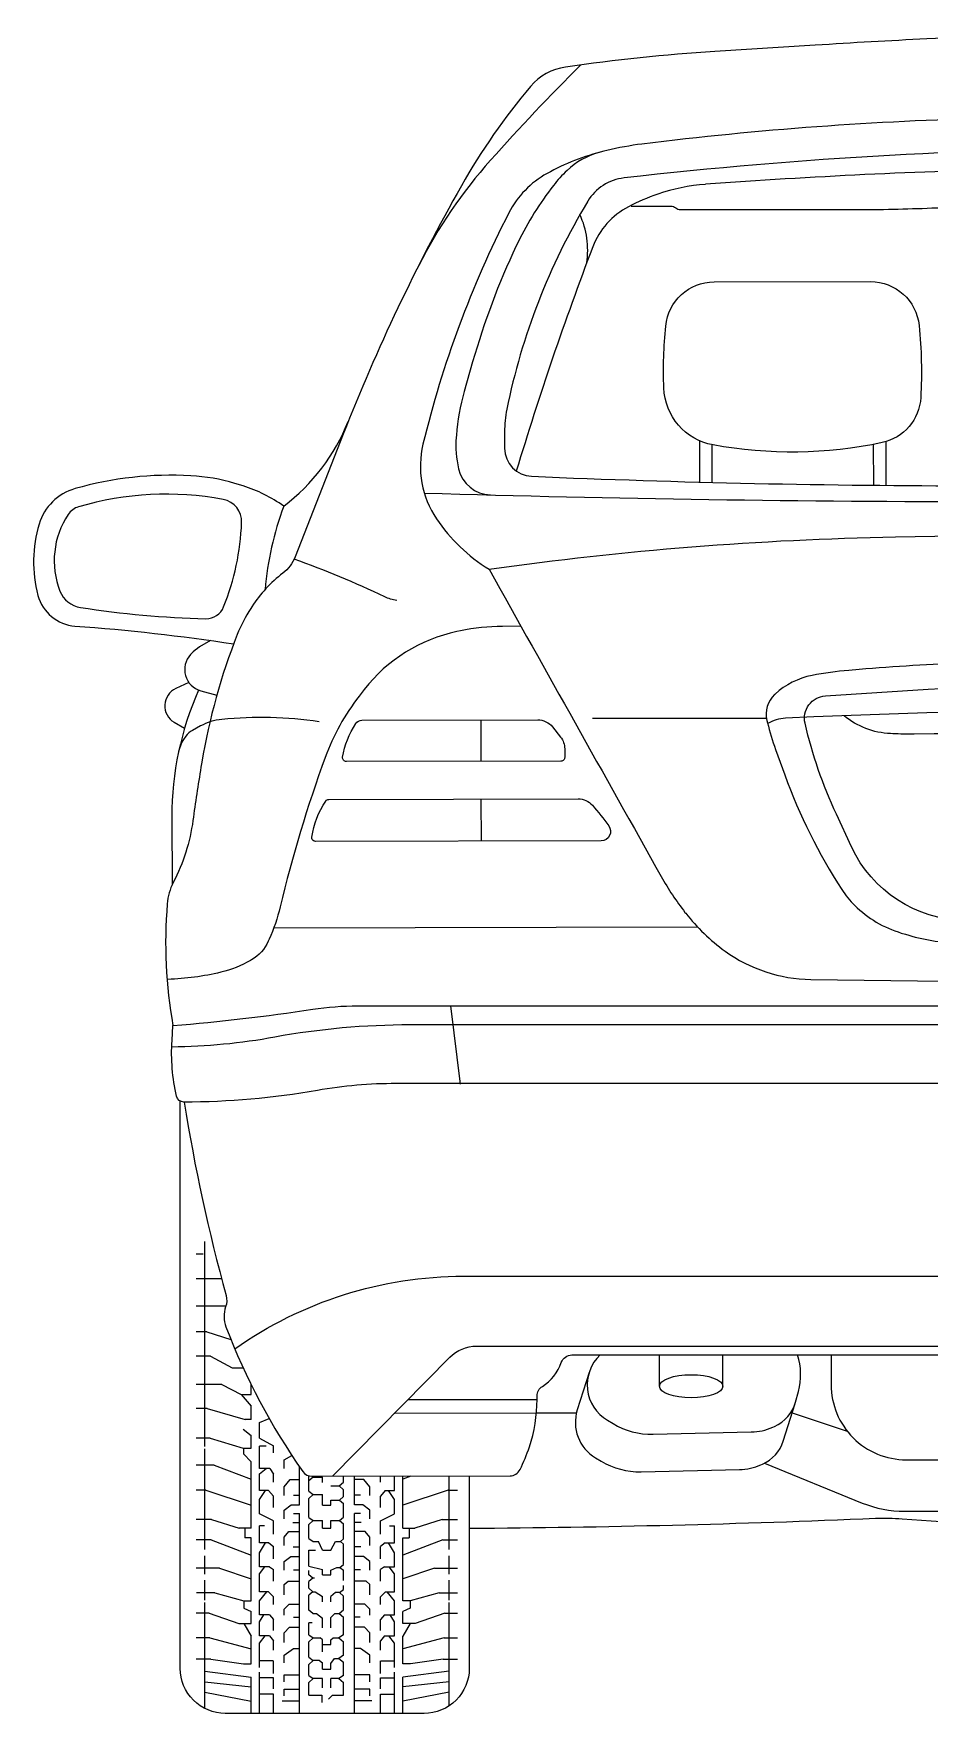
# Model space of a CAD drawing. Header units: millimetres. Extents: x -8431 to 21423, y 12317 to 28660.
# Drawn here: x 15100 to 15871, y 26962 to 28406 of the extents above; entities that cross this region are included whole.
import ezdxf

# ---------------------------------------------------------------- set-up
doc = ezdxf.new("R2010")
doc.units = ezdxf.units.MM
doc.layers.add('interni', color=1, linetype='Continuous')

msp = doc.modelspace()

# ---------------------------------------------------------------- linework, layer by layer
at = {"color": 1}
for p, q in [((15485, 27780.9), (15485, 27816.5)), ((15580.7, 27818.1), (15730.4, 27818.1)), ((15485.2, 27712.4), (15485.1, 27748.5)), ((15458.8, 27570.7), (15467.1, 27503.3)), ((15410.8, 27220.6), (15532.6, 27220.9)), ((15422.2, 27232.2), (15533.1, 27232.4))]:
    msp.add_line(p, q, dxfattribs=at)
for p, q in [((15733, 27814.1), (15733.1, 27814.2)), ((15306.6, 27637.8), (15671.2, 27638.5))]:
    msp.add_line(p, q)
at = {"color": 30}
for p, q in [((15247.4, 27191.8), (15247.4, 27368.1)), ((15245.8, 27357.2), (15240, 27357.2)), ((15261.7, 27336.1), (15240, 27336.1)), ((15265.4, 27312.5), (15240, 27312.5)), ((15249, 27290.6), (15240, 27290.6)), ((15249, 27290.6), (15269.7, 27284)), ((15252.1, 27269.5), (15240, 27269.5)), ((15252.1, 27269.5), (15270.8, 27259.5)), ((15270.8, 27259.5), (15280.3, 27259.5)), ((15262, 27245.1), (15240, 27245.1)), ((15262, 27245.1), (15278.6, 27236.7)), ((15278.6, 27236.7), (15287.2, 27236.7)), ((15278.6, 27236.7), (15287.2, 27226.7)), ((15287.2, 27236.7), (15287.2, 27245.2)), ((15249.2, 27224.6), (15240, 27224.6)), ((15249.2, 27224.6), (15282, 27215)), ((15287.2, 27215), (15287.2, 27226.7)), ((15280.2, 27206.9), (15287.2, 27201.4)), ((15287.2, 27215), (15282, 27215)), ((15294.5, 27212.6), (15302.7, 27216)), ((15294.5, 27199.1), (15294.5, 27212.6)), ((15251.9, 27199.1), (15240, 27199.1)), ((15251.9, 27199.1), (15280.2, 27190.6)), ((15280.2, 27190.6), (15287.2, 27190.6)), ((15280.6, 27190.6), (15280.6, 27185.6)), ((15287.2, 27190.6), (15287.2, 27201.4)), ((15294.5, 27199.1), (15306.4, 27192.5)), ((15300.1, 27192.1), (15294.5, 27192.1)), ((15294.5, 27173.1), (15294.5, 27192.1)), ((15306.4, 27186.5), (15306.4, 27192.5)), ((15247.4, 27103.3), (15247.4, 27189.8)), ((15280.6, 27185.6), (15287.2, 27178.8)), ((15287.2, 27121.8), (15287.2, 27178.8)), ((15315.5, 27180.4), (15322.1, 27184.3)), ((15315.5, 27172.9), (15315.5, 27180.4)), ((15255.5, 27175.8), (15240, 27175.8)), ((15255.5, 27175.8), (15287.2, 27163.8)), ((15303.3, 27173.1), (15294.5, 27173.1)), ((15294.5, 27168.3), (15300, 27173.1)), ((15294.5, 27154.2), (15294.5, 27168.3)), ((15303.3, 27173.1), (15306.4, 27168)), ((15306.4, 27161.2), (15306.4, 27168)), ((15315.5, 27157.3), (15320.7, 27163.6)), ((15320.7, 27163.6), (15328.7, 27163.6)), ((15328.7, 27141.8), (15328.7, 27174.2)), ((15336.8, 27153.4), (15336.8, 27166.6)), ((15340.6, 27165.6), (15336.8, 27162.3)), ((15339.7, 27166.3), (15340.6, 27165.6)), ((15340.6, 27165.6), (15348.5, 27165.6)), ((15348.5, 27161), (15348.5, 27165.6)), ((15366.5, 27161.3), (15366.5, 27166.3)), ((15376.2, 27141.8), (15376.2, 27166.3)), ((15384.1, 27163.6), (15376.2, 27163.6)), ((15389.4, 27157.3), (15384.1, 27163.6)), ((15398.5, 27161.2), (15398.5, 27166.4)), ((15410.4, 27154.2), (15410.4, 27166.4)), ((15424.6, 27166.4), (15417.7, 27163.8)), ((15417.7, 27121.8), (15417.7, 27166.4)), ((15457.5, 27103.3), (15457.5, 27166.5)), ((15248.1, 27154.3), (15240, 27154.3)), ((15248.1, 27154.3), (15287.2, 27141.6)), ((15302.2, 27154.2), (15294.5, 27154.2)), ((15294.5, 27146.3), (15299.5, 27154.2)), ((15302.2, 27154.2), (15306.4, 27149.2)), ((15306.4, 27139.4), (15306.4, 27149.2)), ((15315.5, 27149.7), (15315.5, 27157.3)), ((15323.5, 27150), (15328.7, 27150)), ((15336.8, 27153.4), (15340.6, 27150.7)), ((15340.6, 27150.7), (15336.8, 27147.3)), ((15336.8, 27131), (15336.8, 27147.3)), ((15340.6, 27150.7), (15348.5, 27150.7)), ((15348.5, 27141.4), (15348.5, 27150.7)), ((15355.8, 27158), (15362.8, 27158)), ((15362.8, 27158), (15366.5, 27161.3)), ((15362.8, 27158), (15366.5, 27154.7)), ((15363.2, 27145.9), (15366.5, 27148.8)), ((15366.5, 27148.8), (15366.5, 27154.7)), ((15381.3, 27150), (15376.2, 27150)), ((15389.4, 27149.7), (15389.4, 27157.3)), ((15402.6, 27154.2), (15398.5, 27149.2)), ((15398.5, 27139.4), (15398.5, 27149.2)), ((15402.6, 27154.2), (15410.4, 27154.2)), ((15410.4, 27146.3), (15405.4, 27154.2)), ((15456.8, 27154.3), (15417.7, 27141.6)), ((15456.8, 27154.3), (15464.8, 27154.3)), ((15294.5, 27134.1), (15294.5, 27146.3)), ((15306.4, 27128.1), (15294.5, 27134.1)), ((15315.5, 27137.2), (15321.7, 27141.8)), ((15315.5, 27129.8), (15315.5, 27137.2)), ((15321.7, 27141.8), (15328.7, 27141.8)), ((15323.5, 27134.2), (15328.7, 27134.2)), ((15328.7, 26963.2), (15328.7, 27134.2)), ((15348.5, 27141.4), (15355.8, 27141.4)), ((15355.8, 27145.9), (15363.2, 27145.9)), ((15355.8, 27141.4), (15355.8, 27145.9)), ((15363.2, 27145.9), (15366.5, 27143)), ((15366.5, 27131.1), (15366.5, 27143)), ((15383.2, 27141.8), (15376.2, 27141.8)), ((15376.2, 26963.2), (15376.2, 27134.2)), ((15381.3, 27134.2), (15376.2, 27134.2)), ((15389.4, 27137.2), (15383.2, 27141.8)), ((15389.4, 27129.8), (15389.4, 27137.2)), ((15398.5, 27128.1), (15410.4, 27134.1)), ((15410.4, 27134.1), (15410.4, 27146.3)), ((15253.2, 27129.2), (15240, 27129.2)), ((15253.2, 27129.2), (15277, 27121.8)), ((15287.2, 27121.8), (15277, 27121.8)), ((15281.6, 27121.8), (15281.6, 27113.5)), ((15298.6, 27123.8), (15294.5, 27123.8)), ((15294.5, 27109), (15294.5, 27123.8)), ((15306.4, 27116.5), (15306.4, 27128.1)), ((15315.5, 27114.1), (15319.5, 27118.9)), ((15319.5, 27118.9), (15328.7, 27118.9)), ((15323, 27126.6), (15328.7, 27126.6)), ((15336.8, 27131), (15340.6, 27128.2)), ((15340.6, 27128.2), (15336.8, 27124.9)), ((15336.8, 27112.9), (15336.8, 27124.9)), ((15340.6, 27128.2), (15348.5, 27128.2)), ((15348.5, 27121.7), (15348.5, 27128.2)), ((15348.5, 27121.7), (15355.8, 27121.7)), ((15355.8, 27128.2), (15363.2, 27128.2)), ((15355.8, 27121.7), (15355.8, 27128.2)), ((15363.2, 27128.2), (15366.5, 27131.1)), ((15363.2, 27128.2), (15366.5, 27125.4)), ((15366.5, 27112.5), (15366.5, 27125.4)), ((15381.8, 27126.6), (15376.2, 27126.6)), ((15385.4, 27118.9), (15376.2, 27118.9)), ((15389.4, 27114.1), (15385.4, 27118.9)), ((15398.5, 27116.5), (15398.5, 27128.1)), ((15406.3, 27123.8), (15410.4, 27123.8)), ((15410.4, 27109), (15410.4, 27123.8)), ((15417.7, 27121.8), (15427.9, 27121.8)), ((15423.2, 27121.8), (15423.2, 27113.5)), ((15451.6, 27129.2), (15427.9, 27121.8)), ((15451.6, 27129.2), (15464.8, 27129.2)), ((15252.9, 27111.8), (15240, 27111.8)), ((15252.9, 27111.8), (15287.2, 27098.4)), ((15287.2, 27113.5), (15281.6, 27113.5)), ((15287.2, 27059.2), (15287.2, 27113.5)), ((15302.3, 27109), (15294.5, 27109)), ((15294.5, 27100.6), (15299.6, 27109)), ((15302.3, 27109), (15306.4, 27106.1)), ((15306.4, 27095.3), (15306.4, 27106.1)), ((15315.5, 27106.9), (15315.5, 27114.1)), ((15323.3, 27105.7), (15328.7, 27105.7)), ((15336.8, 27112.9), (15340.6, 27110.2)), ((15340.6, 27110.2), (15345.2, 27110.2)), ((15348.5, 27102.8), (15345.2, 27110.2)), ((15355.8, 27102.8), (15359.6, 27110.2)), ((15359.6, 27110.2), (15363.9, 27110.2)), ((15363.9, 27110.2), (15366.5, 27112.5)), ((15363.9, 27110.2), (15366.5, 27107.9)), ((15366.5, 27090.6), (15366.5, 27107.9)), ((15381.5, 27105.7), (15376.2, 27105.7)), ((15389.4, 27106.9), (15389.4, 27114.1)), ((15402.6, 27109), (15398.5, 27106.1)), ((15398.5, 27095.3), (15398.5, 27106.1)), ((15402.6, 27109), (15410.4, 27109)), ((15410.4, 27100.6), (15405.2, 27109)), ((15417.7, 27113.5), (15423.2, 27113.5)), ((15417.7, 27059.2), (15417.7, 27113.5)), ((15452, 27111.8), (15417.7, 27098.4)), ((15452, 27111.8), (15464.8, 27111.8)), ((15247.4, 27082.2), (15247.4, 27097.9)), ((15294.5, 27088.4), (15294.5, 27100.6)), ((15315.5, 27093.2), (15321.2, 27097.5)), ((15315.5, 27085.6), (15315.5, 27093.2)), ((15321.2, 27097.5), (15328.7, 27097.5)), ((15336.8, 27102.8), (15342.4, 27102.8)), ((15336.8, 27089.1), (15336.8, 27102.8)), ((15348.5, 27102.8), (15355.8, 27102.8)), ((15363.6, 27088), (15366.5, 27090.6)), ((15383.7, 27097.5), (15376.2, 27097.5)), ((15389.4, 27093.2), (15383.7, 27097.5)), ((15389.4, 27085.6), (15389.4, 27093.2)), ((15410.4, 27088.4), (15410.4, 27100.6)), ((15457.5, 27082.2), (15457.5, 27097.9)), ((15260, 27087.4), (15240, 27087.4)), ((15247.4, 27059.9), (15247.4, 27077)), ((15260, 27087.4), (15287.2, 27078.1)), ((15302.9, 27088.4), (15294.5, 27088.4)), ((15294.5, 27082.6), (15298.9, 27088.4)), ((15294.5, 27067), (15294.5, 27082.6)), ((15302.9, 27088.4), (15306.4, 27086.1)), ((15306.4, 27076.3), (15306.4, 27086.1)), ((15315.5, 27073.3), (15318.9, 27076.1)), ((15318.9, 27076.1), (15328.7, 27076.1)), ((15323.6, 27085.9), (15328.7, 27085.9)), ((15336.8, 27089.1), (15348.5, 27086.1)), ((15336.8, 27081.6), (15336.8, 27085.4)), ((15340.1, 27078.7), (15336.8, 27081.6)), ((15340.1, 27078.7), (15336.8, 27075.9)), ((15336.8, 27070), (15336.8, 27075.9)), ((15341.7, 27078.7), (15340.1, 27078.7)), ((15348.5, 27081.7), (15348.5, 27086.1)), ((15348.5, 27081.7), (15355.8, 27081.7)), ((15355.8, 27085.5), (15360.9, 27088)), ((15355.8, 27081.7), (15355.8, 27085.5)), ((15360.9, 27088), (15363.6, 27088)), ((15363.6, 27088), (15366.5, 27085.5)), ((15366.5, 27076.7), (15366.5, 27085.5)), ((15381.2, 27085.9), (15376.2, 27085.9)), ((15386, 27076.1), (15376.2, 27076.1)), ((15389.4, 27073.3), (15386, 27076.1)), ((15401.9, 27088.4), (15398.5, 27086.1)), ((15398.5, 27076.3), (15398.5, 27086.1)), ((15401.9, 27088.4), (15410.4, 27088.4)), ((15410.4, 27082.6), (15405.9, 27088.4)), ((15410.4, 27067), (15410.4, 27082.6)), ((15444.9, 27087.4), (15417.7, 27078.1)), ((15444.9, 27087.4), (15464.8, 27087.4)), ((15457.5, 27059.9), (15457.5, 27077)), ((15255.9, 27066.1), (15240.2, 27066.1)), ((15255.9, 27066.1), (15280.9, 27059.2)), ((15294.5, 27059.3), (15300.6, 27067.1)), ((15302, 27067), (15294.5, 27067)), ((15302, 27067), (15306.4, 27062.7)), ((15306.4, 27056.1), (15306.4, 27062.7)), ((15315.5, 27064.3), (15315.5, 27073.3)), ((15340.1, 27067.1), (15336.8, 27070)), ((15340.1, 27067.1), (15336.8, 27064.2)), ((15336.8, 27051.2), (15336.8, 27064.2)), ((15340.1, 27067.1), (15342.2, 27067.1)), ((15342.2, 27067.1), (15348.5, 27062.9)), ((15348.5, 27058.4), (15348.5, 27062.9)), ((15359.6, 27066.3), (15355.8, 27062.9)), ((15355.8, 27058.4), (15355.8, 27062.9)), ((15363.2, 27066.3), (15359.6, 27066.3)), ((15363.2, 27066.3), (15366.5, 27069.1)), ((15363.2, 27066.3), (15366.5, 27063.4)), ((15366.5, 27069.1), (15366.5, 27072.5)), ((15366.5, 27051.6), (15366.5, 27063.4)), ((15389.4, 27064.3), (15389.4, 27073.3)), ((15402.8, 27067), (15398.5, 27062.7)), ((15398.5, 27056.1), (15398.5, 27062.7)), ((15402.8, 27067), (15410.4, 27067)), ((15410.4, 27059.3), (15404.3, 27067.1)), ((15449, 27066.1), (15424, 27059.2)), ((15449, 27066.1), (15464.6, 27066.1)), ((15251.1, 27048.7), (15240, 27048.7)), ((15247.4, 26966.7), (15247.4, 27057.9)), ((15251.1, 27048.7), (15276.6, 27039.8)), ((15280.9, 27059.2), (15287.2, 27059.2)), ((15280.9, 27059.2), (15280.9, 27052.9)), ((15280.9, 27052.9), (15287.2, 27050.1)), ((15287.2, 27039.8), (15287.2, 27050.1)), ((15294.5, 27047.3), (15294.5, 27059.3)), ((15303.1, 27047.3), (15294.5, 27047.3)), ((15294.5, 27041.3), (15298, 27047.3)), ((15303.1, 27047.3), (15306.4, 27043.3)), ((15315.5, 27052.2), (15319.8, 27056.3)), ((15315.5, 27046.9), (15315.5, 27052.2)), ((15319.8, 27056.3), (15328.7, 27056.3)), ((15340.1, 27048.4), (15336.8, 27051.2)), ((15340.1, 27048.4), (15343.3, 27048.4)), ((15343.3, 27048.4), (15348.5, 27044.3)), ((15355.8, 27044.8), (15359.3, 27048.4)), ((15359.3, 27048.4), (15362.8, 27048.4)), ((15362.8, 27048.4), (15366.5, 27051.6)), ((15362.8, 27048.4), (15366.5, 27045.2)), ((15385, 27056.3), (15376.2, 27056.3)), ((15389.4, 27052.2), (15385, 27056.3)), ((15389.4, 27046.9), (15389.4, 27052.2)), ((15401.8, 27047.3), (15398.5, 27043.3)), ((15401.8, 27047.3), (15410.4, 27047.3)), ((15410.4, 27041.3), (15406.8, 27047.3)), ((15410.4, 27047.3), (15410.4, 27059.3)), ((15424, 27059.2), (15417.7, 27059.2)), ((15424, 27052.9), (15417.7, 27050.1)), ((15417.7, 27039.8), (15417.7, 27050.1)), ((15424, 27059.2), (15424, 27052.9)), ((15453.8, 27048.7), (15428.2, 27039.8)), ((15453.8, 27048.7), (15464.8, 27048.7)), ((15457.5, 26969), (15457.5, 27057.9)), ((15276.6, 27039.8), (15287.2, 27039.8)), ((15280.8, 27039.8), (15287.2, 27028.9)), ((15294.5, 27029.2), (15294.5, 27041.3)), ((15306.4, 27033.8), (15306.4, 27043.3)), ((15315.5, 27031.6), (15320.2, 27036.7)), ((15320.2, 27036.7), (15328.7, 27036.7)), ((15323.7, 27045.2), (15328.7, 27045.2)), ((15336.8, 27030.1), (15336.8, 27040.2)), ((15339.8, 27040.2), (15336.8, 27040.2)), ((15348.5, 27036), (15348.5, 27044.3)), ((15355.8, 27036), (15355.8, 27044.8)), ((15366.5, 27030.1), (15366.5, 27045.2)), ((15381.1, 27045.2), (15376.2, 27045.2)), ((15384.7, 27036.7), (15376.2, 27036.7)), ((15389.4, 27031.6), (15384.7, 27036.7)), ((15398.5, 27033.8), (15398.5, 27043.3)), ((15410.4, 27029.2), (15410.4, 27041.3)), ((15428.2, 27039.8), (15417.7, 27039.8)), ((15424.1, 27039.8), (15417.7, 27028.9)), ((15251.6, 27027.4), (15240, 27027.4)), ((15251.6, 27027.4), (15287.2, 27018)), ((15287.2, 27005), (15287.2, 27028.9)), ((15302.9, 27029.2), (15294.5, 27029.2)), ((15294.5, 27022.9), (15299.3, 27029.2)), ((15294.5, 27002), (15294.5, 27022.9)), ((15302.9, 27029.2), (15306.4, 27024.9)), ((15306.4, 27016.9), (15306.4, 27024.9)), ((15315.5, 27023.4), (15315.5, 27031.6)), ((15315.5, 27012.6), (15323.7, 27018.3)), ((15323.7, 27018.3), (15328.7, 27018.3)), ((15336.8, 27030.1), (15340.6, 27027.4)), ((15340.6, 27027.4), (15336.8, 27024.1)), ((15336.8, 27010.7), (15336.8, 27024.1)), ((15340.6, 27027.4), (15346.5, 27027.4)), ((15348.5, 27025.6), (15346.5, 27027.4)), ((15348.5, 27015.5), (15348.5, 27025.6)), ((15348.5, 27021.7), (15355.8, 27021.7)), ((15355.8, 27025.6), (15357.8, 27027.4)), ((15355.8, 27021.7), (15355.8, 27025.6)), ((15357.8, 27027.4), (15362.7, 27027.4)), ((15366.5, 27030.1), (15362.7, 27027.4)), ((15362.7, 27027.4), (15366.5, 27024.1)), ((15366.5, 27012.5), (15366.5, 27024.1)), ((15381.2, 27018.3), (15376.2, 27018.3)), ((15389.4, 27012.6), (15381.2, 27018.3)), ((15389.4, 27023.4), (15389.4, 27031.6)), ((15401.9, 27029.2), (15398.5, 27024.9)), ((15398.5, 27016.9), (15398.5, 27024.9)), ((15401.9, 27029.2), (15410.4, 27029.2)), ((15410.4, 27022.9), (15405.6, 27029.2)), ((15410.4, 27002), (15410.4, 27022.9)), ((15417.7, 27005), (15417.7, 27028.9)), ((15453.3, 27027.4), (15417.7, 27018)), ((15453.3, 27027.4), (15464.8, 27027.4)), ((15252.6, 27009.2), (15240, 27009.2)), ((15252.6, 27009.2), (15280.7, 27005)), ((15280.7, 27005), (15287.2, 27005)), ((15306.2, 27007.8), (15294.5, 27007.8)), ((15306.4, 26996.7), (15306.4, 27007.8)), ((15315.5, 27006), (15315.5, 27012.6)), ((15336.8, 27010.7), (15340.6, 27008)), ((15340.6, 27008), (15336.8, 27004.6)), ((15336.8, 26995.2), (15336.8, 27004.6)), ((15345.9, 27008), (15340.6, 27008)), ((15345.9, 27008), (15348.5, 27006)), ((15348.5, 27000.4), (15348.5, 27006)), ((15355.8, 27005.3), (15358.9, 27009.7)), ((15355.8, 27000.4), (15355.8, 27005.3)), ((15358.9, 27009.7), (15362.7, 27009.7)), ((15366.5, 27012.5), (15362.7, 27009.7)), ((15362.7, 27009.7), (15366.5, 27006.4)), ((15366.5, 26995.2), (15366.5, 27006.4)), ((15389.4, 27006), (15389.4, 27012.6)), ((15398.5, 26996.7), (15398.5, 27007.8)), ((15398.6, 27007.8), (15410.4, 27007.8)), ((15424.2, 27005), (15417.7, 27005)), ((15452.3, 27009.2), (15424.2, 27005)), ((15452.3, 27009.2), (15464.8, 27009.2)), ((15247.4, 26998.8), (15287.2, 26993.7)), ((15247.4, 26989.7), (15287.2, 26985.4)), ((15287.2, 26962.5), (15287.2, 26993.7)), ((15294.5, 26962.5), (15294.5, 26997.9)), ((15306.4, 26993), (15294.5, 26993)), ((15306.4, 26983.6), (15306.4, 26993)), ((15315.5, 26995.5), (15328.7, 26995.5)), ((15315.5, 26989.6), (15315.5, 26995.5)), ((15336.8, 26995.2), (15340.6, 26992.4)), ((15340.6, 26992.4), (15336.8, 26989.1)), ((15336.8, 26978.2), (15336.8, 26989.1)), ((15348.5, 26992.4), (15340.6, 26992.4)), ((15348.5, 27000.4), (15355.8, 27000.4)), ((15348.5, 26984.4), (15348.5, 26992.4)), ((15355.8, 26984.4), (15355.8, 26992.4)), ((15362.7, 26992.4), (15355.8, 26992.4)), ((15366.5, 26995.2), (15362.7, 26992.4)), ((15362.7, 26992.4), (15366.5, 26989.1)), ((15366.5, 26978.2), (15366.5, 26989.1)), ((15389.4, 26995.5), (15376.2, 26995.5)), ((15389.4, 26989.6), (15389.4, 26995.5)), ((15398.5, 26993), (15410.4, 26993)), ((15398.5, 26983.6), (15398.5, 26993)), ((15410.4, 26962.5), (15410.4, 26997.9)), ((15457.5, 26998.8), (15417.7, 26993.7)), ((15417.7, 26962.5), (15417.7, 26993.7)), ((15457.5, 26989.7), (15417.7, 26985.4)), ((15247.4, 26980.6), (15287.2, 26973)), ((15306.4, 26979), (15294.5, 26979)), ((15306.4, 26962.5), (15306.4, 26979)), ((15315.5, 26977.6), (15315.5, 26983.2)), ((15315.5, 26983.2), (15328.7, 26983.2)), ((15336.8, 26978.2), (15348, 26978.2)), ((15348, 26978.2), (15348, 26971.9)), ((15353.8, 26974.6), (15357.1, 26978.2)), ((15357.1, 26978.2), (15366.5, 26978.2)), ((15389.4, 26983.2), (15376.2, 26983.2)), ((15389.4, 26977.6), (15389.4, 26983.2)), ((15398.5, 26962.5), (15398.5, 26979)), ((15398.5, 26979), (15410.4, 26979)), ((15457.5, 26980.6), (15417.7, 26973)), ((15313.8, 26973.2), (15328.7, 26973.2)), ((15391, 26973.2), (15376.2, 26973.2))]:
    msp.add_line(p, q, dxfattribs=at)
at = {"color": 40}
for p, q in [((15638.5, 27243.7), (15638.5, 27270.6)), ((15693, 27243.7), (15693, 27270.6)), ((15567, 27220.7), (15532.6, 27220.7)), ((15752.5, 27220.8), (15799.9, 27205.1))]:
    msp.add_line(p, q, dxfattribs=at)
for points in [[(15985.6, 28405.5, 0.009068), (15868.5, 28401.9, 0.003591), (15772.4, 28396.5), (15686.1, 28391.1, 0.020012), (15557.6, 28377.7, 0.183305), (15527.6, 28361.1, 0.04689), (15468, 28275.6, 0.035304), (15366.4, 28062.2), (15325, 27956.6, -0.13723), (15314.5, 27942.7, 0.086357), (15287.8, 27913.8), (15286.9, 27912.4, 0.049351), (15275.2, 27889.8, 0.053235), (15244.8, 27780.3), (15244, 27775.8, 0.007162), (15237.1, 27730.1, -0.085651), (15220.2, 27676.8, 0.099538), (15215, 27658.4, 0.064346), (15219.9, 27553.7)], [(15924.6, 28333.6, 0.025088), (15623.4, 28311.5, 0.029662), (15593.2, 28306), (15590.5, 28305.3, 0.065752), (15541.7, 28286.2, 0.149177), (15508.9, 28252.4, 0.05919), (15435, 28053.5, 0.210871), (15446.6, 27989.4, 0.10723), (15491.8, 27946.1, 0.00029), (15640, 27681.8, 0.038053), (15660.4, 27651.1), (15661, 27650.4, 0.070696), (15694.9, 27617.8, 0.153742), (15768.6, 27593.4, 0.007333), (16502.6, 27593.4, 0.153742)], [(15315.2, 28000.2, 0.083938), (15280.2, 28017.6), (15273.1, 28019.8, 0.05965), (15235.3, 28026.4, 0.083482), (15135.7, 28015.3, 0.255651), (15104.8, 27984.9, 0.138584), (15103.8, 27923.6, 0.32073), (15135.6, 27897.2, -0.020961), (15272.1, 27881.8)], [(15436.1, 28011.5, 0.007505), (15926, 28004.2), (16345.2, 28004.2, 0.007505), (16835, 28011.5)], [(15519.3, 27897), (15503.5, 27896.9, 0.051567), (15467.2, 27893.1), (15464.2, 27892.5, 0.176946), (15384.5, 27842.7), (15380.1, 27837, 0.078203), (15350.9, 27784.3, 0.028539), (15312.1, 27655.8, -0.045598), (15302.7, 27627.9), (15301.9, 27626.2, -0.158979), (15287.5, 27610.2), (15286.7, 27609.8, -0.07132), (15261.1, 27599.6, -0.052364), (15215.5, 27593.5)], [(15252.2, 27884.8), (15242.8, 27879.2, 0.070456), (15235.8, 27873.5), (15235.1, 27872.7, 0.56236), (15243.8, 27841.6), (15257.6, 27837.8)], [(15233.7, 27848.6), (15222.4, 27843.5, 0.606346), (15220.9, 27814.5), (15229.9, 27809.3)], [(15242, 27842.2, 0.105727), (15219, 27733.3), (15219.1, 27674.5)], [(16539.6, 27813.3, 0.126606), (16524.2, 27818, 0.021941), (15746.9, 27818, 0.126606), (15731.5, 27813.3)], [(15474.8, 27166.6), (15474.8, 27001.2, -0.414214), (15436, 26962.5), (15264.9, 26962.5, -0.414214), (15226.1, 27001.2), (15226.1, 27488.4)], [(15229.6, 27488, 0.027681), (15265.6, 27321.7, -0.152678), (15265.2, 27312, 0.177413), (15265.5, 27294.8, 0.061871), (15331.6, 27170.4, 0.244954), (15339.5, 27166.3), (15509.9, 27166.6)], [(15357.3, 27166.3), (15458.1, 27268.6, -0.200715), (15481.1, 27278.2), (16790, 27278.2, -0.200715), (16813, 27268.6), (16913.9, 27166.3)], [(15509.9, 27166.6, 0.285976), (15518.5, 27172.1, 0.033213), (15526.5, 27191.5, 0.080608), (15533.1, 27232.3), (15533.1, 27235.4, -0.258302), (15537.7, 27243.6, 0.170618), (15554, 27264.1, -0.31913), (15563.1, 27270.6), (16708, 27270.6, -0.31913), (16717.2, 27264.1, 0.170618), (16733.5, 27243.6, -0.258302), (16738.1, 27235.4), (16738.1, 27232.3, 0.080608), (16744.7, 27191.5, 0.033213), (16752.6, 27172.1, 0.285976), (16761.3, 27166.6)], [(15474.8, 27121.6, 0.008583), (15824.2, 27130.2, -0.029637), (15847.1, 27129.8, 0.008947), (15981.6, 27121.9, 0.029416), (16424, 27129.8, -0.029637), (16447, 27130.2, 0.008583), (16796.4, 27121.6)]]:
    msp.add_lwpolyline(points, format="xyb")
at = {"color": 1}
for points in [[(15570.7, 28379.6, 0.013793), (15493.1, 28297.6, 0.065561), (15431.3, 28207.1)], [(15491.8, 27946.1, -0.030425), (15841.5, 27973.8), (15959.7, 27975.9, -0.009079), (16311.5, 27975.9), (16429.7, 27973.8, -0.030425), (16779.4, 27946.1)], [(15412.4, 27919.3, -0.083351), (15402.1, 27922.3, 0.026217), (15324.2, 27954.7)], [(15345.6, 27815, 0.06046), (15262, 27816.9, 0.1003), (15243.6, 27811.3), (15236.7, 27807.5, 0.10998), (15230.9, 27802.5), (15230.4, 27801.8, 0.106681), (15224.8, 27789.4)], [(16473.8, 27820.1, -0.162684), (16434, 27804.7), (16431.9, 27804.6, -0.014105), (16413.7, 27804.3, 0.005595), (15857.5, 27804.3, -0.014105), (15839.3, 27804.6), (15837.2, 27804.7, -0.162684), (15797.3, 27820.1)], [(15218.9, 27535.6, 0.043324), (15307.6, 27544.1, -0.045315), (15424, 27554.6), (16847.2, 27554.6, -0.045315), (16963.5, 27544.1, 0.043324), (17052.3, 27535.6)], [(15273.1, 27275.9, -0.15446), (15470, 27338.3), (16801.2, 27338.3, -0.15446), (16998.1, 27275.9)]]:
    msp.add_lwpolyline(points, format="xyb", dxfattribs=at)
for points in [[(15248.2, 27903.5, 0.31285), (15263.5, 27913.7, 0.086538), (15279, 27986.2, 0.371635), (15263.2, 28006, 0.118105), (15138.7, 27999.7, 0.175873), (15129.8, 27993.2, 0.24558), (15122.7, 27927.3, 0.266899), (15140.3, 27913.2, 0.032175)], [(15553.7, 27781.1), (15369.1, 27780.7, -0.45993), (15365.9, 27784.4, -0.110211), (15377.2, 27813.4, -0.249544), (15382.5, 27816.3), (15533.7, 27816.6, -0.228511), (15546.4, 27810.5), (15553.4, 27801.8, -0.169645), (15556.9, 27791.7), (15556.9, 27784.3, -0.414214)], [(15339.4, 27715.8, -0.11229), (15351.3, 27746.8, -0.249287), (15354, 27748.2), (15568.5, 27748.7, -0.217748), (15580.7, 27743.1, -0.019647), (15594.8, 27725.5, -0.614968), (15588.4, 27712.6), (15342.6, 27712.1, -0.457737)]]:
    msp.add_lwpolyline(points, format="xyb", close=True, dxfattribs=at)
at = {"color": 40}
for points in [[(15903, 27865.4, 0.012006), (15810.1, 27859.8), (15801.4, 27859.1, 0.025943), (15769.7, 27854.7, 0.140612), (15737.9, 27838.7), (15737.5, 27838.3, 0.273224), (15730.9, 27816), (15731.4, 27813.9, 0.026369), (15738.3, 27791.1), (15746.3, 27769.2, 0.05695), (15795.3, 27670.7, 0.054475), (15806.4, 27657.1, 0.121982), (15846.5, 27633.3), (15850, 27632.2, 0.060707), (15896.2, 27624.3, 0.012362)], [(15587.3, 27270.6, 0.496764), (15593.6, 27214.5), (15598.5, 27211.6, 0.140562), (15632.9, 27202.5), (15717.4, 27204.4, 0.099048), (15736, 27208.5), (15737.4, 27209.2, 0.22501), (15755.5, 27230.1), (15758, 27239.2, 0.149908), (15757.1, 27270.6)], [(15786.1, 27270.6), (15786.1, 27245.1, 0.414214), (15850.7, 27180.5), (16420.5, 27180.5, 0.414214), (16485.1, 27245.1), (16485.1, 27270.6)], [(15578, 27255.6), (15567.7, 27223.3, 0.348292), (15583.4, 27182.2), (15588.2, 27179.3, 0.140562), (15622.7, 27170.2), (15707.2, 27172.1, 0.099048), (15725.7, 27176.2), (15727.2, 27176.8, 0.215101), (15744.9, 27196.6), (15755.1, 27228.9)], [(15728.8, 27177.6), (15812.9, 27143.3, 0.097039), (15849.4, 27136.2), (15978.4, 27136.2, 0.414214), (16001.1, 27158.8), (16001.1, 27162.6, 0.231842), (15992.3, 27180.5)]]:
    msp.add_lwpolyline(points, format="xyb", dxfattribs=at)
for points in [[(15900.8, 27644, -0.285416), (15803.7, 27707.3), (15790.6, 27735.4, -0.052841), (15763.7, 27813.6, -0.459934), (15781.2, 27837.2, -0.036216), (16490, 27837.2, -0.459934), (16507.5, 27813.6, -0.052841), (16480.6, 27735.4), (16467.5, 27707.3, -0.285416), (16370.4, 27644, -0.010797), (15900.8, 27644, -0.010797)], [(16859.2, 27503.9), (15412, 27503.9, 0.04397), (15344.2, 27498, -0.044632), (15229.3, 27488, -0.34939), (15223, 27493, -0.07172), (15219.1, 27540.8), (15219.9, 27553.7, 0.017346), (15340.1, 27567.8, -0.037813), (15379, 27570.7), (16892.1, 27570.7, -0.037813), (16931, 27567.8, 0.017346), (17051.2, 27553.7), (17052, 27540.8, -0.07172), (17048.2, 27493, -0.34939), (17041.9, 27488, -0.044632), (16927, 27498, 0.04397)]]:
    msp.add_lwpolyline(points, format="xyb", close=True)
for centre, radius, start, end in [((15211.6, 28136.8), 171.4, 307.1935, 338.1888), ((15565.9, 27906.6), 267.6, 159.5334, 175.2818)]:
    msp.add_arc(centre, radius, start, end)
msp.add_ellipse((15665.7, 27243.7), major_axis=(-27.3, 0), ratio=0.364995, dxfattribs=at)
at = {"layer": 'interni'}
for p, q in [((15672.8, 28056.5), (15672.8, 28020.6)), ((15683.5, 28053.1), (15683.6, 28020.4)), ((15822.4, 28053.4), (15822.5, 28018.2)), ((15833.2, 28055.7), (15833.3, 28018.1))]:
    msp.add_line(p, q, dxfattribs=at)
at = {"layer": 'interni', "color": 30}
for points in [[(15586.5, 28304.3, 0.124298), (15558.9, 28288.8, 0.040707), (15547.3, 28275.9), (15545.1, 28273, 0.052473), (15515.2, 28223.9, 0.04096), (15477.7, 28124.2), (15470.5, 28098.8, 0.049481), (15463.7, 28061.2), (15463.6, 28059.4, 0.076998), (15465.6, 28032.4, 0.341625), (15493.1, 28009.9)], [(15614, 28258.2), (15648.3, 28258.2, -0.17551), (15652.4, 28256.7, 0.17551), (15656.6, 28255.2), (15806.2, 28255.2, 0.010323), (15872.8, 28256.6), (15878.9, 28256.8, 0.00562), (15900.3, 28258, 0.122819), (15912.2, 28261.7), (15917.7, 28265.2, -0.139036), (15924.5, 28267.1), (15944.9, 28267.1, -0.139941), (15958.5, 28263.2), (15964.5, 28259.5, 0.139941), (15969.6, 28258), (15983.8, 28258, 0.414214), (15993.5, 28267.7), (15993.5, 28290.8)], [(15678.1, 28276.9, 0.065387), (15636.9, 28268.4, 0.035377), (15611.8, 28257.6, 0.184666), (15581.1, 28223.2, 0.017661), (15515.3, 28030.4)]]:
    msp.add_lwpolyline(points, format="xyb", dxfattribs=at)
at = {"layer": 'interni', "color": 40}
msp.add_lwpolyline([(16766, 28050), (16766, 28064.1, 0.050662), (16764.1, 28083.5, 0.08574), (16694.4, 28262.3, 0.232969), (16663.2, 28282.4, 0.028193), (16205.7, 28308.2), (16065.4, 28308.2, 0.028193), (15608, 28282.4, 0.232969), (15576.7, 28262.3, 0.08574), (15507.1, 28083.5, 0.050662), (15505.2, 28064.1), (15505.2, 28050, 0.401314), (15528.4, 28025.9, 0.010538), (15912.1, 28017.8), (16359, 28017.8, 0.010538), (16742.8, 28025.9, 0.401314)], format="xyb", close=True, dxfattribs=at)
at = {"layer": 'interni'}
msp.add_lwpolyline([(15684.5, 28052.9, -0.352016), (15642.2, 28101.9, -0.033032), (15643.8, 28155.1, -0.385724), (15685.5, 28193), (15819.9, 28193.3, -0.385724), (15861.8, 28155.5, -0.038374), (15863.2, 28093.7, -0.339572), (15830, 28054.9, -0.097626)], format="xyb", close=True, dxfattribs=at)
at = {"layer": 'interni', "color": 30}
for centre, radius, start, end in [((16066.8, 22998.2), 5293, 91.2377, 94.2111), ((15502.3, 28220.1), 74.4, 351.7768, 24.4142)]:
    msp.add_arc(centre, radius, start, end, dxfattribs=at)

doc.saveas('drawing.dxf')
